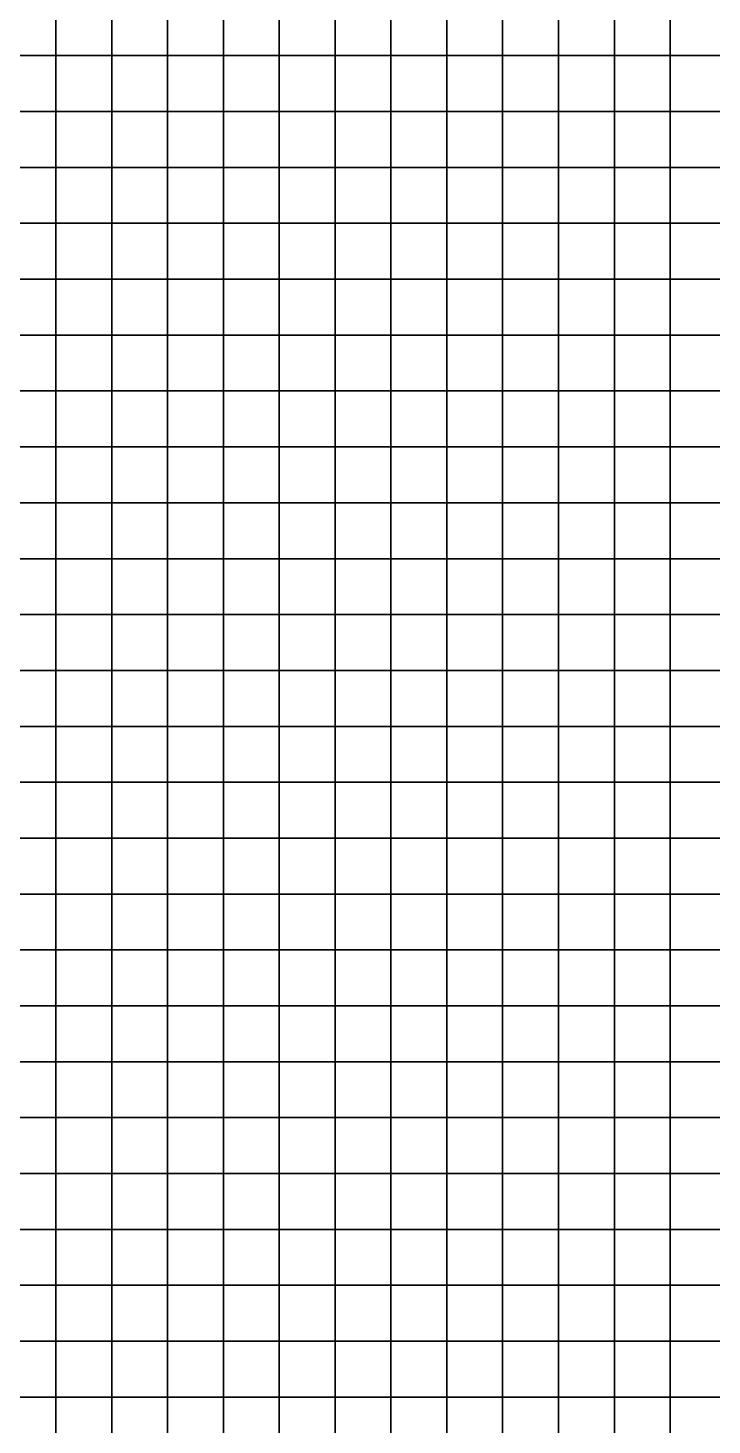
# Model space of a CAD drawing. Extents: x -32000 to 32000, y -32000 to 32000.
# Drawn here: x -15680 to -7840, y 320 to 16317 of the extents above; entities that cross this region are included whole.
import ezdxf

# ---------------------------------------------------------------- set-up
doc = ezdxf.new("R2010")
doc.units = 0

msp = doc.modelspace()

# ---------------------------------------------------------------- linework, layer by layer
at = {"color": 1}
for points in [[(-16000, 16000, 2679.3093), (-15360, 16000, 2677.9839), (-15360, 16640, 2674.7839), (-16000, 16640, 2676.1094)], [(-15360, 16000, 2677.9839), (-14720.002, 16000, 2676.6584), (-14720.002, 16640, 2673.4585), (-15360, 16640, 2674.7839)], [(-14720.002, 16000, 2676.6584), (-14080, 16000, 2675.333), (-14080, 16640, 2672.1331), (-14720.002, 16640, 2673.4585)], [(-14080, 16000, 2675.333), (-13440, 16000, 2674.0073), (-13440, 16640, 2670.8076), (-14080, 16640, 2672.1331)], [(-13440, 16000, 2674.0073), (-12800.002, 16000, 2672.6819), (-12800.002, 16640, 2669.4819), (-13440, 16640, 2670.8076)], [(-12800.002, 16000, 2672.6819), (-12160, 16000, 2671.3567), (-12160, 16640, 2668.1567), (-12800.002, 16640, 2669.4819)], [(-12160, 16000, 2671.3567), (-11520, 16000, 2670.0313), (-11520, 16640, 2666.8313), (-12160, 16640, 2668.1567)], [(-11520, 16000, 2670.0313), (-10880.002, 16000, 2671.3567), (-10880.002, 16640, 2668.1567), (-11520, 16640, 2666.8313)], [(-10880.002, 16000, 2671.3567), (-10240, 16000, 2672.6819), (-10240, 16640, 2669.4819), (-10880.002, 16640, 2668.1567)], [(-10240, 16000, 2672.6819), (-9600, 16000, 2674.0073), (-9600, 16640, 2670.8076), (-10240, 16640, 2669.4819)], [(-9600, 16000, 2674.0073), (-8960.002, 16000, 2675.333), (-8960.002, 16640, 2672.1331), (-9600, 16640, 2670.8076)], [(-8960.002, 16000, 2675.333), (-8320, 16000, 2676.6584), (-8320, 16640, 2673.4585), (-8960.002, 16640, 2672.1331)], [(-8320, 16000, 2676.6584), (-7680, 16000, 2677.9839), (-7680, 16640, 2674.7839), (-8320, 16640, 2673.4585)], [(-16000, 15360, 2682.5093), (-15360, 15360, 2681.1838), (-15360, 16000, 2677.9839), (-16000, 16000, 2679.3093)], [(-15360, 15360, 2681.1838), (-14720.002, 15360, 2679.8584), (-14720.002, 16000, 2676.6584), (-15360, 16000, 2677.9839)], [(-14720.002, 15360, 2679.8584), (-14080, 15360, 2678.533), (-14080, 16000, 2675.333), (-14720.002, 16000, 2676.6584)], [(-14080, 15360, 2678.533), (-13440, 15360, 2677.2073), (-13440, 16000, 2674.0073), (-14080, 16000, 2675.333)], [(-13440, 15360, 2677.2073), (-12800.002, 15360, 2675.8818), (-12800.002, 16000, 2672.6819), (-13440, 16000, 2674.0073)], [(-12800.002, 15360, 2675.8818), (-12160, 15360, 2674.5566), (-12160, 16000, 2671.3567), (-12800.002, 16000, 2672.6819)], [(-12160, 15360, 2674.5566), (-11520, 15360, 2673.2312), (-11520, 16000, 2670.0313), (-12160, 16000, 2671.3567)], [(-11520, 15360, 2673.2312), (-10880.002, 15360, 2674.5566), (-10880.002, 16000, 2671.3567), (-11520, 16000, 2670.0313)], [(-10880.002, 15360, 2674.5566), (-10240, 15360, 2675.8818), (-10240, 16000, 2672.6819), (-10880.002, 16000, 2671.3567)], [(-10240, 15360, 2675.8818), (-9600, 15360, 2677.2073), (-9600, 16000, 2674.0073), (-10240, 16000, 2672.6819)], [(-9600, 15360, 2677.2073), (-8960.002, 15360, 2678.533), (-8960.002, 16000, 2675.333), (-9600, 16000, 2674.0073)], [(-8960.002, 15360, 2678.533), (-8320, 15360, 2679.8584), (-8320, 16000, 2676.6584), (-8960.002, 16000, 2675.333)], [(-8320, 15360, 2679.8584), (-7680, 15360, 2681.1838), (-7680, 16000, 2677.9839), (-8320, 16000, 2676.6584)], [(-16000, 14719.9961, 2685.7092), (-15360, 14719.9961, 2684.3838), (-15360, 15360, 2681.1838), (-16000, 15360, 2682.5093)], [(-15360, 14719.9961, 2684.3838), (-14720.002, 14719.9961, 2683.0583), (-14720.002, 15360, 2679.8584), (-15360, 15360, 2681.1838)], [(-14720.002, 14719.9961, 2683.0583), (-14080, 14719.9961, 2681.7329), (-14080, 15360, 2678.533), (-14720.002, 15360, 2679.8584)], [(-14080, 14719.9961, 2681.7329), (-13440, 14719.9961, 2680.4072), (-13440, 15360, 2677.2073), (-14080, 15360, 2678.533)], [(-13440, 14719.9961, 2680.4072), (-12800.002, 14719.9961, 2679.082), (-12800.002, 15360, 2675.8818), (-13440, 15360, 2677.2073)], [(-12800.002, 14719.9961, 2679.082), (-12160, 14719.9961, 2677.7566), (-12160, 15360, 2674.5566), (-12800.002, 15360, 2675.8818)], [(-12160, 14719.9961, 2677.7566), (-11520, 14719.9961, 2676.4312), (-11520, 15360, 2673.2312), (-12160, 15360, 2674.5566)], [(-11520, 14719.9961, 2676.4312), (-10880.002, 14719.9961, 2677.7566), (-10880.002, 15360, 2674.5566), (-11520, 15360, 2673.2312)], [(-10880.002, 14719.9961, 2677.7566), (-10240, 14719.9961, 2679.082), (-10240, 15360, 2675.8818), (-10880.002, 15360, 2674.5566)], [(-10240, 14719.9961, 2679.082), (-9600, 14719.9961, 2680.4072), (-9600, 15360, 2677.2073), (-10240, 15360, 2675.8818)], [(-9600, 14719.9961, 2680.4072), (-8960.002, 14719.9961, 2681.7329), (-8960.002, 15360, 2678.533), (-9600, 15360, 2677.2073)], [(-8960.002, 14719.9961, 2681.7329), (-8320, 14719.9961, 2683.0583), (-8320, 15360, 2679.8584), (-8960.002, 15360, 2678.533)], [(-8320, 14719.9961, 2683.0583), (-7680, 14719.9961, 2684.3838), (-7680, 15360, 2681.1838), (-8320, 15360, 2679.8584)], [(-16000, 14079.9961, 2688.9092), (-15360, 14079.9961, 2687.5837), (-15360, 14719.9961, 2684.3838), (-16000, 14719.9961, 2685.7092)], [(-15360, 14079.9961, 2687.5837), (-14720.002, 14079.9961, 2686.2583), (-14720.002, 14719.9961, 2683.0583), (-15360, 14719.9961, 2684.3838)], [(-14720.002, 14079.9961, 2686.2583), (-14080, 14079.9961, 2684.9326), (-14080, 14719.9961, 2681.7329), (-14720.002, 14719.9961, 2683.0583)], [(-14080, 14079.9961, 2684.9326), (-13440, 14079.9961, 2683.6072), (-13440, 14719.9961, 2680.4072), (-14080, 14719.9961, 2681.7329)], [(-13440, 14079.9961, 2683.6072), (-12800.002, 14079.9961, 2682.282), (-12800.002, 14719.9961, 2679.082), (-13440, 14719.9961, 2680.4072)], [(-12800.002, 14079.9961, 2682.282), (-12160, 14079.9961, 2680.9565), (-12160, 14719.9961, 2677.7566), (-12800.002, 14719.9961, 2679.082)], [(-12160, 14079.9961, 2680.9565), (-11520, 14079.9961, 2679.6311), (-11520, 14719.9961, 2676.4312), (-12160, 14719.9961, 2677.7566)], [(-11520, 14079.9961, 2679.6311), (-10880.002, 14079.9961, 2680.9565), (-10880.002, 14719.9961, 2677.7566), (-11520, 14719.9961, 2676.4312)], [(-10880.002, 14079.9961, 2680.9565), (-10240, 14079.9961, 2682.282), (-10240, 14719.9961, 2679.082), (-10880.002, 14719.9961, 2677.7566)], [(-10240, 14079.9961, 2682.282), (-9600, 14079.9961, 2683.6072), (-9600, 14719.9961, 2680.4072), (-10240, 14719.9961, 2679.082)], [(-9600, 14079.9961, 2683.6072), (-8960.002, 14079.9961, 2684.9326), (-8960.002, 14719.9961, 2681.7329), (-9600, 14719.9961, 2680.4072)], [(-8960.002, 14079.9961, 2684.9326), (-8320, 14079.9961, 2686.2583), (-8320, 14719.9961, 2683.0583), (-8960.002, 14719.9961, 2681.7329)], [(-8320, 14079.9961, 2686.2583), (-7680, 14079.9961, 2687.5837), (-7680, 14719.9961, 2684.3838), (-8320, 14719.9961, 2683.0583)], [(-16000, 13440, 2692.1091), (-15360, 13440, 2690.7837), (-15360, 14079.9961, 2687.5837), (-16000, 14079.9961, 2688.9092)], [(-15360, 13440, 2690.7837), (-14720.002, 13440, 2689.4583), (-14720.002, 14079.9961, 2686.2583), (-15360, 14079.9961, 2687.5837)], [(-14720.002, 13440, 2689.4583), (-14080, 13440, 2688.1326), (-14080, 14079.9961, 2684.9326), (-14720.002, 14079.9961, 2686.2583)], [(-14080, 13440, 2688.1326), (-13440, 13440, 2686.8071), (-13440, 14079.9961, 2683.6072), (-14080, 14079.9961, 2684.9326)], [(-13440, 13440, 2686.8071), (-12800.002, 13440, 2685.4819), (-12800.002, 14079.9961, 2682.282), (-13440, 14079.9961, 2683.6072)], [(-12800.002, 13440, 2685.4819), (-12160, 13440, 2684.1565), (-12160, 14079.9961, 2680.9565), (-12800.002, 14079.9961, 2682.282)], [(-12160, 13440, 2684.1565), (-11520, 13440, 2682.8311), (-11520, 14079.9961, 2679.6311), (-12160, 14079.9961, 2680.9565)], [(-11520, 13440, 2682.8311), (-10880.002, 13440, 2684.1565), (-10880.002, 14079.9961, 2680.9565), (-11520, 14079.9961, 2679.6311)], [(-10880.002, 13440, 2684.1565), (-10240, 13440, 2685.4819), (-10240, 14079.9961, 2682.282), (-10880.002, 14079.9961, 2680.9565)], [(-10240, 13440, 2685.4819), (-9600, 13440, 2686.8071), (-9600, 14079.9961, 2683.6072), (-10240, 14079.9961, 2682.282)], [(-9600, 13440, 2686.8071), (-8960.002, 13440, 2688.1326), (-8960.002, 14079.9961, 2684.9326), (-9600, 14079.9961, 2683.6072)], [(-8960.002, 13440, 2688.1326), (-8320, 13440, 2689.4583), (-8320, 14079.9961, 2686.2583), (-8960.002, 14079.9961, 2684.9326)], [(-8320, 13440, 2689.4583), (-7680, 13440, 2690.7837), (-7680, 14079.9961, 2687.5837), (-8320, 14079.9961, 2686.2583)], [(-16000, 12800, 2695.3091), (-15360, 12800, 2693.9836), (-15360, 13440, 2690.7837), (-16000, 13440, 2692.1091)], [(-15360, 12800, 2693.9836), (-14720.002, 12800, 2692.6582), (-14720.002, 13440, 2689.4583), (-15360, 13440, 2690.7837)], [(-14720.002, 12800, 2692.6582), (-14080, 12800, 2691.3325), (-14080, 13440, 2688.1326), (-14720.002, 13440, 2689.4583)], [(-14080, 12800, 2691.3325), (-13440, 12800, 2690.0073), (-13440, 13440, 2686.8071), (-14080, 13440, 2688.1326)], [(-13440, 12800, 2690.0073), (-12800.002, 12800, 2688.6819), (-12800.002, 13440, 2685.4819), (-13440, 13440, 2686.8071)], [(-12800.002, 12800, 2688.6819), (-12160, 12800, 2687.3564), (-12160, 13440, 2684.1565), (-12800.002, 13440, 2685.4819)], [(-12160, 12800, 2687.3564), (-11520, 12800, 2686.031), (-11520, 13440, 2682.8311), (-12160, 13440, 2684.1565)], [(-11520, 12800, 2686.031), (-10880.002, 12800, 2687.3564), (-10880.002, 13440, 2684.1565), (-11520, 13440, 2682.8311)], [(-10880.002, 12800, 2687.3564), (-10240, 12800, 2688.6819), (-10240, 13440, 2685.4819), (-10880.002, 13440, 2684.1565)], [(-10240, 12800, 2688.6819), (-9600, 12800, 2690.0073), (-9600, 13440, 2686.8071), (-10240, 13440, 2685.4819)], [(-9600, 12800, 2690.0073), (-8960.002, 12800, 2691.3325), (-8960.002, 13440, 2688.1326), (-9600, 13440, 2686.8071)], [(-8960.002, 12800, 2691.3325), (-8320, 12800, 2692.6582), (-8320, 13440, 2689.4583), (-8960.002, 13440, 2688.1326)], [(-8320, 12800, 2692.6582), (-7680, 12800, 2693.9836), (-7680, 13440, 2690.7837), (-8320, 13440, 2689.4583)], [(-16000, 12160, 2698.509), (-15360, 12160, 2716.8003), (-15360, 12800, 2693.9836), (-16000, 12800, 2695.3091)], [(-15360, 12160, 2716.8003), (-14720.002, 12160, 2695.8579), (-14720.002, 12800, 2692.6582), (-15360, 12800, 2693.9836)], [(-14720.002, 12160, 2695.8579), (-14080, 12160, 2694.5325), (-14080, 12800, 2691.3325), (-14720.002, 12800, 2692.6582)], [(-14080, 12160, 2694.5325), (-13440, 12160, 2693.2073), (-13440, 12800, 2690.0073), (-14080, 12800, 2691.3325)], [(-13440, 12160, 2693.2073), (-12800.002, 12160, 2691.8818), (-12800.002, 12800, 2688.6819), (-13440, 12800, 2690.0073)], [(-12800.002, 12160, 2691.8818), (-12160, 12160, 2690.5564), (-12160, 12800, 2687.3564), (-12800.002, 12800, 2688.6819)], [(-12160, 12160, 2690.5564), (-11520, 12160, 2689.231), (-11520, 12800, 2686.031), (-12160, 12800, 2687.3564)], [(-11520, 12160, 2689.231), (-10880.002, 12160, 2690.5564), (-10880.002, 12800, 2687.3564), (-11520, 12800, 2686.031)], [(-10880.002, 12160, 2690.5564), (-10240, 12160, 2691.8818), (-10240, 12800, 2688.6819), (-10880.002, 12800, 2687.3564)], [(-10240, 12160, 2691.8818), (-9600, 12160, 2693.2073), (-9600, 12800, 2690.0073), (-10240, 12800, 2688.6819)], [(-9600, 12160, 2693.2073), (-8960.002, 12160, 2694.5325), (-8960.002, 12800, 2691.3325), (-9600, 12800, 2690.0073)], [(-8960.002, 12160, 2694.5325), (-8320, 12160, 2695.8579), (-8320, 12800, 2692.6582), (-8960.002, 12800, 2691.3325)], [(-8320, 12160, 2695.8579), (-7680, 12160, 2697.1836), (-7680, 12800, 2693.9836), (-8320, 12800, 2692.6582)], [(-16000, 11520, 2701.709), (-15360, 11520, 2700.3835), (-15360, 12160, 2716.8003), (-16000, 12160, 2698.509)], [(-15360, 11520, 2700.3835), (-14720.002, 11520, 2699.0579), (-14720.002, 12160, 2695.8579), (-15360, 12160, 2716.8003)], [(-14720.002, 11520, 2699.0579), (-14080, 11520, 2697.7324), (-14080, 12160, 2694.5325), (-14720.002, 12160, 2695.8579)], [(-14080, 11520, 2697.7324), (-13440, 11520, 2696.4072), (-13440, 12160, 2693.2073), (-14080, 12160, 2694.5325)], [(-13440, 11520, 2696.4072), (-12800.002, 11520, 2695.0818), (-12800.002, 12160, 2691.8818), (-13440, 12160, 2693.2073)], [(-12800.002, 11520, 2695.0818), (-12160, 11520, 2693.7563), (-12160, 12160, 2690.5564), (-12800.002, 12160, 2691.8818)], [(-12160, 11520, 2693.7563), (-11520, 11520, 2692.4309), (-11520, 12160, 2689.231), (-12160, 12160, 2690.5564)], [(-11520, 11520, 2692.4309), (-10880.002, 11520, 2693.7563), (-10880.002, 12160, 2690.5564), (-11520, 12160, 2689.231)], [(-10880.002, 11520, 2693.7563), (-10240, 11520, 2695.0818), (-10240, 12160, 2691.8818), (-10880.002, 12160, 2690.5564)], [(-10240, 11520, 2695.0818), (-9600, 11520, 2696.4072), (-9600, 12160, 2693.2073), (-10240, 12160, 2691.8818)], [(-9600, 11520, 2696.4072), (-8960.002, 11520, 2697.7324), (-8960.002, 12160, 2694.5325), (-9600, 12160, 2693.2073)], [(-8960.002, 11520, 2697.7324), (-8320, 11520, 2699.0579), (-8320, 12160, 2695.8579), (-8960.002, 12160, 2694.5325)], [(-8320, 11520, 2699.0579), (-7680, 11520, 2700.3835), (-7680, 12160, 2697.1836), (-8320, 12160, 2695.8579)], [(-16000, 10879.9961, 2704.9089), (-15360, 10879.9961, 2703.5835), (-15360, 11520, 2700.3835), (-16000, 11520, 2701.709)], [(-15360, 10879.9961, 2703.5835), (-14720.002, 10879.9961, 2702.2578), (-14720.002, 11520, 2699.0579), (-15360, 11520, 2700.3835)], [(-14720.002, 10879.9961, 2702.2578), (-14080, 10879.9961, 2700.9326), (-14080, 11520, 2697.7324), (-14720.002, 11520, 2699.0579)], [(-14080, 10879.9961, 2700.9326), (-13440, 10879.9961, 2699.6072), (-13440, 11520, 2696.4072), (-14080, 11520, 2697.7324)], [(-13440, 10879.9961, 2699.6072), (-12800.002, 10879.9961, 2698.2817), (-12800.002, 11520, 2695.0818), (-13440, 11520, 2696.4072)], [(-12800.002, 10879.9961, 2698.2817), (-12160, 10879.9961, 2696.9563), (-12160, 11520, 2693.7563), (-12800.002, 11520, 2695.0818)], [(-12160, 10879.9961, 2696.9563), (-11520, 10879.9961, 2695.6309), (-11520, 11520, 2692.4309), (-12160, 11520, 2693.7563)], [(-11520, 10879.9961, 2695.6309), (-10880.002, 10879.9961, 2696.9563), (-10880.002, 11520, 2693.7563), (-11520, 11520, 2692.4309)], [(-10880.002, 10879.9961, 2696.9563), (-10240, 10879.9961, 2698.2817), (-10240, 11520, 2695.0818), (-10880.002, 11520, 2693.7563)], [(-10240, 10879.9961, 2698.2817), (-9600, 10879.9961, 2699.6072), (-9600, 11520, 2696.4072), (-10240, 11520, 2695.0818)], [(-9600, 10879.9961, 2699.6072), (-8960.002, 10879.9961, 2700.9326), (-8960.002, 11520, 2697.7324), (-9600, 11520, 2696.4072)], [(-8960.002, 10879.9961, 2700.9326), (-8320, 10879.9961, 2702.2578), (-8320, 11520, 2699.0579), (-8960.002, 11520, 2697.7324)], [(-8320, 10879.9961, 2702.2578), (-7680, 10879.9961, 2704.6182), (-7680, 11520, 2700.3835), (-8320, 11520, 2699.0579)], [(-16000, 10239.9961, 2708.1089), (-15360, 10239.9961, 2706.7832), (-15360, 10879.9961, 2703.5835), (-16000, 10879.9961, 2704.9089)], [(-15360, 10239.9961, 2706.7832), (-14720.002, 10239.9961, 2705.4578), (-14720.002, 10879.9961, 2702.2578), (-15360, 10879.9961, 2703.5835)], [(-14720.002, 10239.9961, 2705.4578), (-14080, 10239.9961, 2704.1326), (-14080, 10879.9961, 2700.9326), (-14720.002, 10879.9961, 2702.2578)], [(-14080, 10239.9961, 2704.1326), (-13440, 10239.9961, 2702.8071), (-13440, 10879.9961, 2699.6072), (-14080, 10879.9961, 2700.9326)], [(-13440, 10239.9961, 2702.8071), (-12800.002, 10239.9961, 2701.4817), (-12800.002, 10879.9961, 2698.2817), (-13440, 10879.9961, 2699.6072)], [(-12800.002, 10239.9961, 2701.4817), (-12160, 10239.9961, 2700.1563), (-12160, 10879.9961, 2696.9563), (-12800.002, 10879.9961, 2698.2817)], [(-12160, 10239.9961, 2700.1563), (-11520, 10239.9961, 2698.8308), (-11520, 10879.9961, 2695.6309), (-12160, 10879.9961, 2696.9563)], [(-11520, 10239.9961, 2698.8308), (-10880.002, 10239.9961, 2700.1563), (-10880.002, 10879.9961, 2696.9563), (-11520, 10879.9961, 2695.6309)], [(-10880.002, 10239.9961, 2700.1563), (-10240, 10239.9961, 2701.4817), (-10240, 10879.9961, 2698.2817), (-10880.002, 10879.9961, 2696.9563)], [(-10240, 10239.9961, 2701.4817), (-9600, 10239.9961, 2702.8071), (-9600, 10879.9961, 2699.6072), (-10240, 10879.9961, 2698.2817)], [(-9600, 10239.9961, 2702.8071), (-8960.002, 10239.9961, 2704.1326), (-8960.002, 10879.9961, 2700.9326), (-9600, 10879.9961, 2699.6072)], [(-8960.002, 10239.9961, 2704.1326), (-8320, 10239.9961, 2709.2329), (-8320, 10879.9961, 2702.2578), (-8960.002, 10879.9961, 2700.9326)], [(-8320, 10239.9961, 2709.2329), (-7680, 10239.9961, 2849.595), (-7680, 10879.9961, 2704.6182), (-8320, 10879.9961, 2702.2578)], [(-16000, 9600, 2711.3088), (-15360, 9600, 2709.9832), (-15360, 10239.9961, 2706.7832), (-16000, 10239.9961, 2708.1089)], [(-15360, 9600, 2709.9832), (-14720.002, 9600, 2708.6577), (-14720.002, 10239.9961, 2705.4578), (-15360, 10239.9961, 2706.7832)], [(-14720.002, 9600, 2708.6577), (-14080, 9600, 2707.3325), (-14080, 10239.9961, 2704.1326), (-14720.002, 10239.9961, 2705.4578)], [(-14080, 9600, 2707.3325), (-13440, 9600, 2706.0071), (-13440, 10239.9961, 2702.8071), (-14080, 10239.9961, 2704.1326)], [(-13440, 9600, 2706.0071), (-12800.002, 9600, 2704.6816), (-12800.002, 10239.9961, 2701.4817), (-13440, 10239.9961, 2702.8071)], [(-12800.002, 9600, 2704.6816), (-12160, 9600, 2703.3562), (-12160, 10239.9961, 2700.1563), (-12800.002, 10239.9961, 2701.4817)], [(-12160, 9600, 2703.3562), (-11520, 9600, 2702.0308), (-11520, 10239.9961, 2698.8308), (-12160, 10239.9961, 2700.1563)], [(-11520, 9600, 2702.0308), (-10880.002, 9600, 2703.3562), (-10880.002, 10239.9961, 2700.1563), (-11520, 10239.9961, 2698.8308)], [(-10880.002, 9600, 2703.3562), (-10240, 9600, 2704.6816), (-10240, 10239.9961, 2701.4817), (-10880.002, 10239.9961, 2700.1563)], [(-10240, 9600, 2704.6816), (-9600, 9600, 2706.0071), (-9600, 10239.9961, 2702.8071), (-10240, 10239.9961, 2701.4817)], [(-9600, 9600, 2706.0071), (-8960.002, 9600, 2707.3325), (-8960.002, 10239.9961, 2704.1326), (-9600, 10239.9961, 2702.8071)], [(-8960.002, 9600, 2707.3325), (-8320, 9600, 2825.8416), (-8320, 10239.9961, 2709.2329), (-8960.002, 10239.9961, 2704.1326)], [(-8320, 9600, 2825.8416), (-7680, 9600, 3094.3901), (-7680, 10239.9961, 2849.595), (-8320, 10239.9961, 2709.2329)], [(-16000, 8960, 2714.5088), (-15360, 8960, 2713.1831), (-15360, 9600, 2709.9832), (-16000, 9600, 2711.3088)], [(-15360, 8960, 2713.1831), (-14720.002, 8960, 2711.8579), (-14720.002, 9600, 2708.6577), (-15360, 9600, 2709.9832)], [(-14720.002, 8960, 2711.8579), (-14080, 8960, 2710.5325), (-14080, 9600, 2707.3325), (-14720.002, 9600, 2708.6577)], [(-14080, 8960, 2710.5325), (-13440, 8960, 2709.207), (-13440, 9600, 2706.0071), (-14080, 9600, 2707.3325)], [(-13440, 8960, 2709.207), (-12800.002, 8960, 2707.8816), (-12800.002, 9600, 2704.6816), (-13440, 9600, 2706.0071)], [(-12800.002, 8960, 2707.8816), (-12160, 8960, 2706.5562), (-12160, 9600, 2703.3562), (-12800.002, 9600, 2704.6816)], [(-12160, 8960, 2706.5562), (-11520, 8960, 2705.2307), (-11520, 9600, 2702.0308), (-12160, 9600, 2703.3562)], [(-11520, 8960, 2705.2307), (-10880.002, 8960, 2706.5562), (-10880.002, 9600, 2703.3562), (-11520, 9600, 2702.0308)], [(-10880.002, 8960, 2706.5562), (-10240, 8960, 2707.8816), (-10240, 9600, 2704.6816), (-10880.002, 9600, 2703.3562)], [(-10240, 8960, 2707.8816), (-9600, 8960, 2709.207), (-9600, 9600, 2706.0071), (-10240, 9600, 2704.6816)], [(-9600, 8960, 2709.207), (-8960.002, 8960, 2726.5098), (-8960.002, 9600, 2707.3325), (-9600, 9600, 2706.0071)], [(-8960.002, 8960, 2726.5098), (-8320, 8960, 2944.4399), (-8320, 9600, 2825.8416), (-8960.002, 9600, 2707.3325)], [(-8320, 8960, 2944.4399), (-7680, 8960, 3189.9019), (-7680, 9600, 3094.3901), (-8320, 9600, 2825.8416)], [(-16000, 8320, 2717.7085), (-15360, 8320, 2716.3831), (-15360, 8960, 2713.1831), (-16000, 8960, 2714.5088)], [(-15360, 8320, 2716.3831), (-14720.002, 8320, 2715.0579), (-14720.002, 8960, 2711.8579), (-15360, 8960, 2713.1831)], [(-14720.002, 8320, 2715.0579), (-14080, 8320, 2713.7324), (-14080, 8960, 2710.5325), (-14720.002, 8960, 2711.8579)], [(-14080, 8320, 2713.7324), (-13440, 8320, 2712.407), (-13440, 8960, 2709.207), (-14080, 8960, 2710.5325)], [(-13440, 8320, 2712.407), (-12800.002, 8320, 2711.0815), (-12800.002, 8960, 2707.8816), (-13440, 8960, 2709.207)], [(-12800.002, 8320, 2711.0815), (-12160, 8320, 2709.7561), (-12160, 8960, 2706.5562), (-12800.002, 8960, 2707.8816)], [(-12160, 8320, 2709.7561), (-11520, 8320, 2708.4307), (-11520, 8960, 2705.2307), (-12160, 8960, 2706.5562)], [(-11520, 8320, 2708.4307), (-10880.002, 8320, 2709.7561), (-10880.002, 8960, 2706.5562), (-11520, 8960, 2705.2307)], [(-10880.002, 8320, 2709.7561), (-10240, 8320, 2711.0815), (-10240, 8960, 2707.8816), (-10880.002, 8960, 2706.5562)], [(-10240, 8320, 2711.0815), (-9600, 8320, 2712.407), (-9600, 8960, 2709.207), (-10240, 8960, 2707.8816)], [(-9600, 8320, 2712.407), (-8960.002, 8320, 2713.7324), (-8960.002, 8960, 2726.5098), (-9600, 8960, 2709.207)], [(-8960.002, 8320, 2713.7324), (-8320, 8320, 2819.1172), (-8320, 8960, 2944.4399), (-8960.002, 8960, 2726.5098)], [(-8320, 8320, 2819.1172), (-7680, 8320, 2916.8591), (-7680, 8960, 3189.9019), (-8320, 8960, 2944.4399)], [(-16000, 7680, 2720.9084), (-15360, 7680, 2719.583), (-15360, 8320, 2716.3831), (-16000, 8320, 2717.7085)], [(-15360, 7680, 2719.583), (-14720.002, 7680, 2718.2578), (-14720.002, 8320, 2715.0579), (-15360, 8320, 2716.3831)], [(-14720.002, 7680, 2718.2578), (-14080, 7680, 2716.9324), (-14080, 8320, 2713.7324), (-14720.002, 8320, 2715.0579)], [(-14080, 7680, 2716.9324), (-13440, 7680, 2715.6069), (-13440, 8320, 2712.407), (-14080, 8320, 2713.7324)], [(-13440, 7680, 2715.6069), (-12800.002, 7680, 2714.2815), (-12800.002, 8320, 2711.0815), (-13440, 8320, 2712.407)], [(-12800.002, 7680, 2714.2815), (-12160, 7680, 2712.9561), (-12160, 8320, 2709.7561), (-12800.002, 8320, 2711.0815)], [(-12160, 7680, 2712.9561), (-11520, 7680, 2711.6306), (-11520, 8320, 2708.4307), (-12160, 8320, 2709.7561)], [(-11520, 7680, 2711.6306), (-10880.002, 7680, 2712.9561), (-10880.002, 8320, 2709.7561), (-11520, 8320, 2708.4307)], [(-10880.002, 7680, 2712.9561), (-10240, 7680, 2714.2815), (-10240, 8320, 2711.0815), (-10880.002, 8320, 2709.7561)], [(-10240, 7680, 2714.2815), (-9600, 7680, 2715.6069), (-9600, 8320, 2712.407), (-10240, 8320, 2711.0815)], [(-9600, 7680, 2715.6069), (-8960.002, 7680, 2716.9324), (-8960.002, 8320, 2713.7324), (-9600, 8320, 2712.407)], [(-8960.002, 7680, 2716.9324), (-8320, 7680, 2718.2578), (-8320, 8320, 2819.1172), (-8960.002, 8320, 2713.7324)], [(-8320, 7680, 2718.2578), (-7680, 7680, 2721.4578), (-7680, 8320, 2916.8591), (-8320, 8320, 2819.1172)], [(-16000, 7040, 2724.1084), (-15360, 7040, 2722.7832), (-15360, 7680, 2719.583), (-16000, 7680, 2720.9084)], [(-15360, 7040, 2722.7832), (-14720.002, 7040, 2721.4578), (-14720.002, 7680, 2718.2578), (-15360, 7680, 2719.583)], [(-14720.002, 7040, 2721.4578), (-14080, 7040, 2720.1323), (-14080, 7680, 2716.9324), (-14720.002, 7680, 2718.2578)], [(-14080, 7040, 2720.1323), (-13440, 7040, 2718.8069), (-13440, 7680, 2715.6069), (-14080, 7680, 2716.9324)], [(-13440, 7040, 2718.8069), (-12800.002, 7040, 2717.4814), (-12800.002, 7680, 2714.2815), (-13440, 7680, 2715.6069)], [(-12800.002, 7040, 2717.4814), (-12160, 7040, 2716.156), (-12160, 7680, 2712.9561), (-12800.002, 7680, 2714.2815)], [(-12160, 7040, 2716.156), (-11520, 7040, 2714.8306), (-11520, 7680, 2711.6306), (-12160, 7680, 2712.9561)], [(-11520, 7040, 2714.8306), (-10880.002, 7040, 2716.156), (-10880.002, 7680, 2712.9561), (-11520, 7680, 2711.6306)], [(-10880.002, 7040, 2716.156), (-10240, 7040, 2717.4814), (-10240, 7680, 2714.2815), (-10880.002, 7680, 2712.9561)], [(-10240, 7040, 2717.4814), (-9600, 7040, 2718.8069), (-9600, 7680, 2715.6069), (-10240, 7680, 2714.2815)], [(-9600, 7040, 2718.8069), (-8960.002, 7040, 2720.1323), (-8960.002, 7680, 2716.9324), (-9600, 7680, 2715.6069)], [(-8960.002, 7040, 2720.1323), (-8320, 7040, 2721.4578), (-8320, 7680, 2718.2578), (-8960.002, 7680, 2716.9324)], [(-8320, 7040, 2721.4578), (-7680, 7040, 2722.7832), (-7680, 7680, 2721.4578), (-8320, 7680, 2718.2578)], [(-16000, 6399.9961, 2727.3083), (-15360, 6399.9961, 2725.9832), (-15360, 7040, 2722.7832), (-16000, 7040, 2724.1084)], [(-15360, 6399.9961, 2725.9832), (-14720.002, 6399.9961, 2724.6577), (-14720.002, 7040, 2721.4578), (-15360, 7040, 2722.7832)], [(-14720.002, 6399.9961, 2724.6577), (-14080, 6399.9961, 2723.3323), (-14080, 7040, 2720.1323), (-14720.002, 7040, 2721.4578)], [(-14080, 6399.9961, 2723.3323), (-13440, 6399.9961, 2722.0068), (-13440, 7040, 2718.8069), (-14080, 7040, 2720.1323)], [(-13440, 6399.9961, 2722.0068), (-12800.002, 6399.9961, 2720.6814), (-12800.002, 7040, 2717.4814), (-13440, 7040, 2718.8069)], [(-12800.002, 6399.9961, 2720.6814), (-12160, 6399.9961, 2719.356), (-12160, 7040, 2716.156), (-12800.002, 7040, 2717.4814)], [(-12160, 6399.9961, 2719.356), (-11520, 6399.9961, 2718.0305), (-11520, 7040, 2714.8306), (-12160, 7040, 2716.156)], [(-11520, 6399.9961, 2718.0305), (-10880.002, 6399.9961, 2719.356), (-10880.002, 7040, 2716.156), (-11520, 7040, 2714.8306)], [(-10880.002, 6399.9961, 2719.356), (-10240, 6399.9961, 2720.6814), (-10240, 7040, 2717.4814), (-10880.002, 7040, 2716.156)], [(-10240, 6399.9961, 2720.6814), (-9600, 6399.9961, 2722.0068), (-9600, 7040, 2718.8069), (-10240, 7040, 2717.4814)], [(-9600, 6399.9961, 2722.0068), (-8960.002, 6399.9961, 2723.3323), (-8960.002, 7040, 2720.1323), (-9600, 7040, 2718.8069)], [(-8960.002, 6399.9961, 2723.3323), (-8320, 6399.9961, 2724.6577), (-8320, 7040, 2721.4578), (-8960.002, 7040, 2720.1323)], [(-8320, 6399.9961, 2724.6577), (-7680, 6399.9961, 2725.9832), (-7680, 7040, 2722.7832), (-8320, 7040, 2721.4578)], [(-16000, 5760, 2730.5083), (-15360, 5760, 2729.1831), (-15360, 6399.9961, 2725.9832), (-16000, 6399.9961, 2727.3083)], [(-15360, 5760, 2729.1831), (-14720.002, 5760, 2727.8577), (-14720.002, 6399.9961, 2724.6577), (-15360, 6399.9961, 2725.9832)], [(-14720.002, 5760, 2727.8577), (-14080, 5760, 2726.5322), (-14080, 6399.9961, 2723.3323), (-14720.002, 6399.9961, 2724.6577)], [(-14080, 5760, 2726.5322), (-13440, 5760, 2725.2068), (-13440, 6399.9961, 2722.0068), (-14080, 6399.9961, 2723.3323)], [(-13440, 5760, 2725.2068), (-12800.002, 5760, 2723.8813), (-12800.002, 6399.9961, 2720.6814), (-13440, 6399.9961, 2722.0068)], [(-12800.002, 5760, 2723.8813), (-12160, 5760, 2722.5559), (-12160, 6399.9961, 2719.356), (-12800.002, 6399.9961, 2720.6814)], [(-12160, 5760, 2722.5559), (-11520, 5760, 2721.2302), (-11520, 6399.9961, 2718.0305), (-12160, 6399.9961, 2719.356)], [(-11520, 5760, 2721.2302), (-10880.002, 5760, 2722.5559), (-10880.002, 6399.9961, 2719.356), (-11520, 6399.9961, 2718.0305)], [(-10880.002, 5760, 2722.5559), (-10240, 5760, 2723.8813), (-10240, 6399.9961, 2720.6814), (-10880.002, 6399.9961, 2719.356)], [(-10240, 5760, 2723.8813), (-9600, 5760, 2725.2068), (-9600, 6399.9961, 2722.0068), (-10240, 6399.9961, 2720.6814)], [(-9600, 5760, 2725.2068), (-8960.002, 5760, 2726.5322), (-8960.002, 6399.9961, 2723.3323), (-9600, 6399.9961, 2722.0068)], [(-8960.002, 5760, 2726.5322), (-8320, 5760, 2727.8577), (-8320, 6399.9961, 2724.6577), (-8960.002, 6399.9961, 2723.3323)], [(-8320, 5760, 2727.8577), (-7680, 5760, 2729.1831), (-7680, 6399.9961, 2725.9832), (-8320, 6399.9961, 2724.6577)], [(-16000, 5120, 2733.7085), (-15360, 5120, 2732.3831), (-15360, 5760, 2729.1831), (-16000, 5760, 2730.5083)], [(-15360, 5120, 2732.3831), (-14720.002, 5120, 2731.0576), (-14720.002, 5760, 2727.8577), (-15360, 5760, 2729.1831)], [(-14720.002, 5120, 2731.0576), (-14080, 5120, 2729.7322), (-14080, 5760, 2726.5322), (-14720.002, 5760, 2727.8577)], [(-14080, 5120, 2729.7322), (-13440, 5120, 2728.4067), (-13440, 5760, 2725.2068), (-14080, 5760, 2726.5322)], [(-13440, 5120, 2728.4067), (-12800.002, 5120, 2727.0813), (-12800.002, 5760, 2723.8813), (-13440, 5760, 2725.2068)], [(-12800.002, 5120, 2727.0813), (-12160, 5120, 2725.7559), (-12160, 5760, 2722.5559), (-12800.002, 5760, 2723.8813)], [(-12160, 5120, 2725.7559), (-11520, 5120, 2724.4302), (-11520, 5760, 2721.2302), (-12160, 5760, 2722.5559)], [(-11520, 5120, 2724.4302), (-10880.002, 5120, 2725.7559), (-10880.002, 5760, 2722.5559), (-11520, 5760, 2721.2302)], [(-10880.002, 5120, 2725.7559), (-10240, 5120, 2727.0813), (-10240, 5760, 2723.8813), (-10880.002, 5760, 2722.5559)], [(-10240, 5120, 2727.0813), (-9600, 5120, 2728.4067), (-9600, 5760, 2725.2068), (-10240, 5760, 2723.8813)], [(-9600, 5120, 2728.4067), (-8960.002, 5120, 2729.7322), (-8960.002, 5760, 2726.5322), (-9600, 5760, 2725.2068)], [(-8960.002, 5120, 2729.7322), (-8320, 5120, 2731.0576), (-8320, 5760, 2727.8577), (-8960.002, 5760, 2726.5322)], [(-8320, 5120, 2731.0576), (-7680, 5120, 2732.3831), (-7680, 5760, 2729.1831), (-8320, 5760, 2727.8577)], [(-16000, 4480, 2736.9084), (-15360, 4480, 2735.583), (-15360, 5120, 2732.3831), (-16000, 5120, 2733.7085)], [(-15360, 4480, 2735.583), (-14720.002, 4480, 2734.2576), (-14720.002, 5120, 2731.0576), (-15360, 5120, 2732.3831)], [(-14720.002, 4480, 2734.2576), (-14080, 4480, 2732.9321), (-14080, 5120, 2729.7322), (-14720.002, 5120, 2731.0576)], [(-14080, 4480, 2732.9321), (-13440, 4480, 2731.6067), (-13440, 5120, 2728.4067), (-14080, 5120, 2729.7322)], [(-13440, 4480, 2731.6067), (-12800.002, 4480, 2730.2813), (-12800.002, 5120, 2727.0813), (-13440, 5120, 2728.4067)], [(-12800.002, 4480, 2730.2813), (-12160, 4480, 2728.9558), (-12160, 5120, 2725.7559), (-12800.002, 5120, 2727.0813)], [(-12160, 4480, 2728.9558), (-11520, 4480, 2727.6301), (-11520, 5120, 2724.4302), (-12160, 5120, 2725.7559)], [(-11520, 4480, 2727.6301), (-10880.002, 4480, 2728.9558), (-10880.002, 5120, 2725.7559), (-11520, 5120, 2724.4302)], [(-10880.002, 4480, 2728.9558), (-10240, 4480, 2730.2813), (-10240, 5120, 2727.0813), (-10880.002, 5120, 2725.7559)], [(-10240, 4480, 2730.2813), (-9600, 4480, 2731.6067), (-9600, 5120, 2728.4067), (-10240, 5120, 2727.0813)], [(-9600, 4480, 2731.6067), (-8960.002, 4480, 2732.9321), (-8960.002, 5120, 2729.7322), (-9600, 5120, 2728.4067)], [(-8960.002, 4480, 2732.9321), (-8320, 4480, 2734.2576), (-8320, 5120, 2731.0576), (-8960.002, 5120, 2729.7322)], [(-8320, 4480, 2734.2576), (-7680, 4480, 2735.583), (-7680, 5120, 2732.3831), (-8320, 5120, 2731.0576)], [(-16000, 3840, 2740.1084), (-15360, 3840, 2738.783), (-15360, 4480, 2735.583), (-16000, 4480, 2736.9084)], [(-15360, 3840, 2738.783), (-14720.002, 3840, 2737.4575), (-14720.002, 4480, 2734.2576), (-15360, 4480, 2735.583)], [(-14720.002, 3840, 2737.4575), (-14080, 3840, 2736.1321), (-14080, 4480, 2732.9321), (-14720.002, 4480, 2734.2576)], [(-14080, 3840, 2736.1321), (-13440, 3840, 2734.8066), (-13440, 4480, 2731.6067), (-14080, 4480, 2732.9321)], [(-13440, 3840, 2734.8066), (-12800.002, 3840, 2733.4812), (-12800.002, 4480, 2730.2813), (-13440, 4480, 2731.6067)], [(-12800.002, 3840, 2733.4812), (-12160, 3840, 2732.1555), (-12160, 4480, 2728.9558), (-12800.002, 4480, 2730.2813)], [(-12160, 3840, 2732.1555), (-11520, 3840, 2730.8301), (-11520, 4480, 2727.6301), (-12160, 4480, 2728.9558)], [(-11520, 3840, 2730.8301), (-10880.002, 3840, 2732.1555), (-10880.002, 4480, 2728.9558), (-11520, 4480, 2727.6301)], [(-10880.002, 3840, 2732.1555), (-10240, 3840, 2733.4812), (-10240, 4480, 2730.2813), (-10880.002, 4480, 2728.9558)], [(-10240, 3840, 2733.4812), (-9600, 3840, 2734.8066), (-9600, 4480, 2731.6067), (-10240, 4480, 2730.2813)], [(-9600, 3840, 2734.8066), (-8960.002, 3840, 2736.1321), (-8960.002, 4480, 2732.9321), (-9600, 4480, 2731.6067)], [(-8960.002, 3840, 2736.1321), (-8320, 3840, 2737.4575), (-8320, 4480, 2734.2576), (-8960.002, 4480, 2732.9321)], [(-8320, 3840, 2737.4575), (-7680, 3840, 2738.783), (-7680, 4480, 2735.583), (-8320, 4480, 2734.2576)], [(-16000, 3200, 2743.3083), (-15360, 3200, 2741.9829), (-15360, 3840, 2738.783), (-16000, 3840, 2740.1084)], [(-15360, 3200, 2741.9829), (-14720.002, 3200, 2740.6575), (-14720.002, 3840, 2737.4575), (-15360, 3840, 2738.783)], [(-14720.002, 3200, 2740.6575), (-14080, 3200, 2739.332), (-14080, 3840, 2736.1321), (-14720.002, 3840, 2737.4575)], [(-14080, 3200, 2739.332), (-13440, 3200, 2738.0066), (-13440, 3840, 2734.8066), (-14080, 3840, 2736.1321)], [(-13440, 3200, 2738.0066), (-12800.002, 3200, 2736.6812), (-12800.002, 3840, 2733.4812), (-13440, 3840, 2734.8066)], [(-12800.002, 3200, 2736.6812), (-12160, 3200, 2735.3555), (-12160, 3840, 2732.1555), (-12800.002, 3840, 2733.4812)], [(-12160, 3200, 2735.3555), (-11520, 3200, 2734.0303), (-11520, 3840, 2730.8301), (-12160, 3840, 2732.1555)], [(-11520, 3200, 2734.0303), (-10880.002, 3200, 2735.3555), (-10880.002, 3840, 2732.1555), (-11520, 3840, 2730.8301)], [(-10880.002, 3200, 2735.3555), (-10240, 3200, 2736.6812), (-10240, 3840, 2733.4812), (-10880.002, 3840, 2732.1555)], [(-10240, 3200, 2736.6812), (-9600, 3200, 2738.0066), (-9600, 3840, 2734.8066), (-10240, 3840, 2733.4812)], [(-9600, 3200, 2738.0066), (-8960.002, 3200, 2739.332), (-8960.002, 3840, 2736.1321), (-9600, 3840, 2734.8066)], [(-8960.002, 3200, 2739.332), (-8320, 3200, 2740.6575), (-8320, 3840, 2737.4575), (-8960.002, 3840, 2736.1321)], [(-8320, 3200, 2740.6575), (-7680, 3200, 2741.9829), (-7680, 3840, 2738.783), (-8320, 3840, 2737.4575)], [(-16000, 2559.9961, 2746.5083), (-15360, 2559.9961, 2745.1829), (-15360, 3200, 2741.9829), (-16000, 3200, 2743.3083)], [(-15360, 2559.9961, 2745.1829), (-14720.002, 2559.9961, 2743.8574), (-14720.002, 3200, 2740.6575), (-15360, 3200, 2741.9829)], [(-14720.002, 2559.9961, 2743.8574), (-14080, 2559.9961, 2742.532), (-14080, 3200, 2739.332), (-14720.002, 3200, 2740.6575)], [(-14080, 2559.9961, 2742.532), (-13440, 2559.9961, 2741.2065), (-13440, 3200, 2738.0066), (-14080, 3200, 2739.332)], [(-13440, 2559.9961, 2741.2065), (-12800.002, 2559.9961, 2739.8811), (-12800.002, 3200, 2736.6812), (-13440, 3200, 2738.0066)], [(-12800.002, 2559.9961, 2739.8811), (-12160, 2559.9961, 2738.5554), (-12160, 3200, 2735.3555), (-12800.002, 3200, 2736.6812)], [(-12160, 2559.9961, 2738.5554), (-11520, 2559.9961, 2737.2302), (-11520, 3200, 2734.0303), (-12160, 3200, 2735.3555)], [(-11520, 2559.9961, 2737.2302), (-10880.002, 2559.9961, 2738.5554), (-10880.002, 3200, 2735.3555), (-11520, 3200, 2734.0303)], [(-10880.002, 2559.9961, 2738.5554), (-10240, 2559.9961, 2739.8811), (-10240, 3200, 2736.6812), (-10880.002, 3200, 2735.3555)], [(-10240, 2559.9961, 2739.8811), (-9600, 2559.9961, 2741.2065), (-9600, 3200, 2738.0066), (-10240, 3200, 2736.6812)], [(-9600, 2559.9961, 2741.2065), (-8960.002, 2559.9961, 2742.532), (-8960.002, 3200, 2739.332), (-9600, 3200, 2738.0066)], [(-8960.002, 2559.9961, 2742.532), (-8320, 2559.9961, 2743.8574), (-8320, 3200, 2740.6575), (-8960.002, 3200, 2739.332)], [(-8320, 2559.9961, 2743.8574), (-7680, 2559.9961, 2745.1829), (-7680, 3200, 2741.9829), (-8320, 3200, 2740.6575)], [(-16000, 1920, 2749.7083), (-15360, 1920, 2748.3828), (-15360, 2559.9961, 2745.1829), (-16000, 2559.9961, 2746.5083)], [(-15360, 1920, 2748.3828), (-14720.002, 1920, 2747.0574), (-14720.002, 2559.9961, 2743.8574), (-15360, 2559.9961, 2745.1829)], [(-14720.002, 1920, 2747.0574), (-14080, 1920, 2745.7319), (-14080, 2559.9961, 2742.532), (-14720.002, 2559.9961, 2743.8574)], [(-14080, 1920, 2745.7319), (-13440, 1920, 2744.4065), (-13440, 2559.9961, 2741.2065), (-14080, 2559.9961, 2742.532)], [(-13440, 1920, 2744.4065), (-12800.002, 1920, 2743.0808), (-12800.002, 2559.9961, 2739.8811), (-13440, 2559.9961, 2741.2065)], [(-12800.002, 1920, 2743.0808), (-12160, 1920, 2741.7554), (-12160, 2559.9961, 2738.5554), (-12800.002, 2559.9961, 2739.8811)], [(-12160, 1920, 2741.7554), (-11520, 1920, 2740.4302), (-11520, 2559.9961, 2737.2302), (-12160, 2559.9961, 2738.5554)], [(-11520, 1920, 2740.4302), (-10880.002, 1920, 2741.7554), (-10880.002, 2559.9961, 2738.5554), (-11520, 2559.9961, 2737.2302)], [(-10880.002, 1920, 2741.7554), (-10240, 1920, 2743.0808), (-10240, 2559.9961, 2739.8811), (-10880.002, 2559.9961, 2738.5554)], [(-10240, 1920, 2743.0808), (-9600, 1920, 2744.4065), (-9600, 2559.9961, 2741.2065), (-10240, 2559.9961, 2739.8811)], [(-9600, 1920, 2744.4065), (-8960.002, 1920, 2745.7319), (-8960.002, 2559.9961, 2742.532), (-9600, 2559.9961, 2741.2065)], [(-8960.002, 1920, 2745.7319), (-8320, 1920, 2747.0574), (-8320, 2559.9961, 2743.8574), (-8960.002, 2559.9961, 2742.532)], [(-8320, 1920, 2747.0574), (-7680, 1920, 2748.3828), (-7680, 2559.9961, 2745.1829), (-8320, 2559.9961, 2743.8574)], [(-16000, 1280, 2752.9082), (-15360, 1280, 2751.5828), (-15360, 1920, 2748.3828), (-16000, 1920, 2749.7083)], [(-15360, 1280, 2751.5828), (-14720.002, 1280, 2750.2573), (-14720.002, 1920, 2747.0574), (-15360, 1920, 2748.3828)], [(-14720.002, 1280, 2750.2573), (-14080, 1280, 2748.9319), (-14080, 1920, 2745.7319), (-14720.002, 1920, 2747.0574)], [(-14080, 1280, 2748.9319), (-13440, 1280, 2747.6064), (-13440, 1920, 2744.4065), (-14080, 1920, 2745.7319)], [(-13440, 1280, 2747.6064), (-12800.002, 1280, 2746.2808), (-12800.002, 1920, 2743.0808), (-13440, 1920, 2744.4065)], [(-12800.002, 1280, 2746.2808), (-12160, 1280, 2744.9556), (-12160, 1920, 2741.7554), (-12800.002, 1920, 2743.0808)], [(-12160, 1280, 2744.9556), (-11520, 1280, 2743.6301), (-11520, 1920, 2740.4302), (-12160, 1920, 2741.7554)], [(-11520, 1280, 2743.6301), (-10880.002, 1280, 2744.9556), (-10880.002, 1920, 2741.7554), (-11520, 1920, 2740.4302)], [(-10880.002, 1280, 2744.9556), (-10240, 1280, 2746.2808), (-10240, 1920, 2743.0808), (-10880.002, 1920, 2741.7554)], [(-10240, 1280, 2746.2808), (-9600, 1280, 2747.6064), (-9600, 1920, 2744.4065), (-10240, 1920, 2743.0808)], [(-9600, 1280, 2747.6064), (-8960.002, 1280, 2748.9319), (-8960.002, 1920, 2745.7319), (-9600, 1920, 2744.4065)], [(-8960.002, 1280, 2748.9319), (-8320, 1280, 2750.2573), (-8320, 1920, 2747.0574), (-8960.002, 1920, 2745.7319)], [(-8320, 1280, 2750.2573), (-7680, 1280, 2751.5828), (-7680, 1920, 2748.3828), (-8320, 1920, 2747.0574)], [(-16000, 640, 2756.1082), (-15360, 640, 2754.7827), (-15360, 1280, 2751.5828), (-16000, 1280, 2752.9082)], [(-15360, 640, 2754.7827), (-14720.002, 640, 2753.4573), (-14720.002, 1280, 2750.2573), (-15360, 1280, 2751.5828)], [(-14720.002, 640, 2753.4573), (-14080, 640, 2752.1318), (-14080, 1280, 2748.9319), (-14720.002, 1280, 2750.2573)], [(-14080, 640, 2752.1318), (-13440, 640, 2750.8064), (-13440, 1280, 2747.6064), (-14080, 1280, 2748.9319)], [(-13440, 640, 2750.8064), (-12800.002, 640, 2749.4807), (-12800.002, 1280, 2746.2808), (-13440, 1280, 2747.6064)], [(-12800.002, 640, 2749.4807), (-12160, 640, 2748.1555), (-12160, 1280, 2744.9556), (-12800.002, 1280, 2746.2808)], [(-12160, 640, 2748.1555), (-11520, 640, 2746.8301), (-11520, 1280, 2743.6301), (-12160, 1280, 2744.9556)], [(-11520, 640, 2746.8301), (-10880.002, 640, 2748.1555), (-10880.002, 1280, 2744.9556), (-11520, 1280, 2743.6301)], [(-10880.002, 640, 2748.1555), (-10240, 640, 2749.4807), (-10240, 1280, 2746.2808), (-10880.002, 1280, 2744.9556)], [(-10240, 640, 2749.4807), (-9600, 640, 2750.8064), (-9600, 1280, 2747.6064), (-10240, 1280, 2746.2808)], [(-9600, 640, 2750.8064), (-8960.002, 640, 2752.1318), (-8960.002, 1280, 2748.9319), (-9600, 1280, 2747.6064)], [(-8960.002, 640, 2752.1318), (-8320, 640, 2753.4573), (-8320, 1280, 2750.2573), (-8960.002, 1280, 2748.9319)], [(-8320, 640, 2753.4573), (-7680, 640, 2754.7827), (-7680, 1280, 2751.5828), (-8320, 1280, 2750.2573)], [(-16000, 0, 2759.3081), (-15360, 0, 2757.9827), (-15360, 640, 2754.7827), (-16000, 640, 2756.1082)], [(-15360, 0, 2757.9827), (-14720.002, 0, 2756.6572), (-14720.002, 640, 2753.4573), (-15360, 640, 2754.7827)], [(-14720.002, 0, 2756.6572), (-14080, 0, 2755.3318), (-14080, 640, 2752.1318), (-14720.002, 640, 2753.4573)], [(-14080, 0, 2755.3318), (-13440, 0, 2754.0061), (-13440, 640, 2750.8064), (-14080, 640, 2752.1318)], [(-13440, 0, 2754.0061), (-12800.002, 0, 2752.6807), (-12800.002, 640, 2749.4807), (-13440, 640, 2750.8064)], [(-12800.002, 0, 2752.6807), (-12160, 0, 2751.3555), (-12160, 640, 2748.1555), (-12800.002, 640, 2749.4807)], [(-12160, 0, 2751.3555), (-11520, 0, 2750.03), (-11520, 640, 2746.8301), (-12160, 640, 2748.1555)], [(-11520, 0, 2750.03), (-10880.002, 0, 2751.3555), (-10880.002, 640, 2748.1555), (-11520, 640, 2746.8301)], [(-10880.002, 0, 2751.3555), (-10240, 0, 2752.6807), (-10240, 640, 2749.4807), (-10880.002, 640, 2748.1555)], [(-10240, 0, 2752.6807), (-9600, 0, 2754.0061), (-9600, 640, 2750.8064), (-10240, 640, 2749.4807)], [(-9600, 0, 2754.0061), (-8960.002, 0, 2755.3318), (-8960.002, 640, 2752.1318), (-9600, 640, 2750.8064)], [(-8960.002, 0, 2755.3318), (-8320, 0, 2756.6572), (-8320, 640, 2753.4573), (-8960.002, 640, 2752.1318)], [(-8320, 0, 2756.6572), (-7680, 0, 2757.9827), (-7680, 640, 2754.7827), (-8320, 640, 2753.4573)]]:
    msp.add_3dface(points, dxfattribs=at)

doc.saveas('drawing.dxf')
